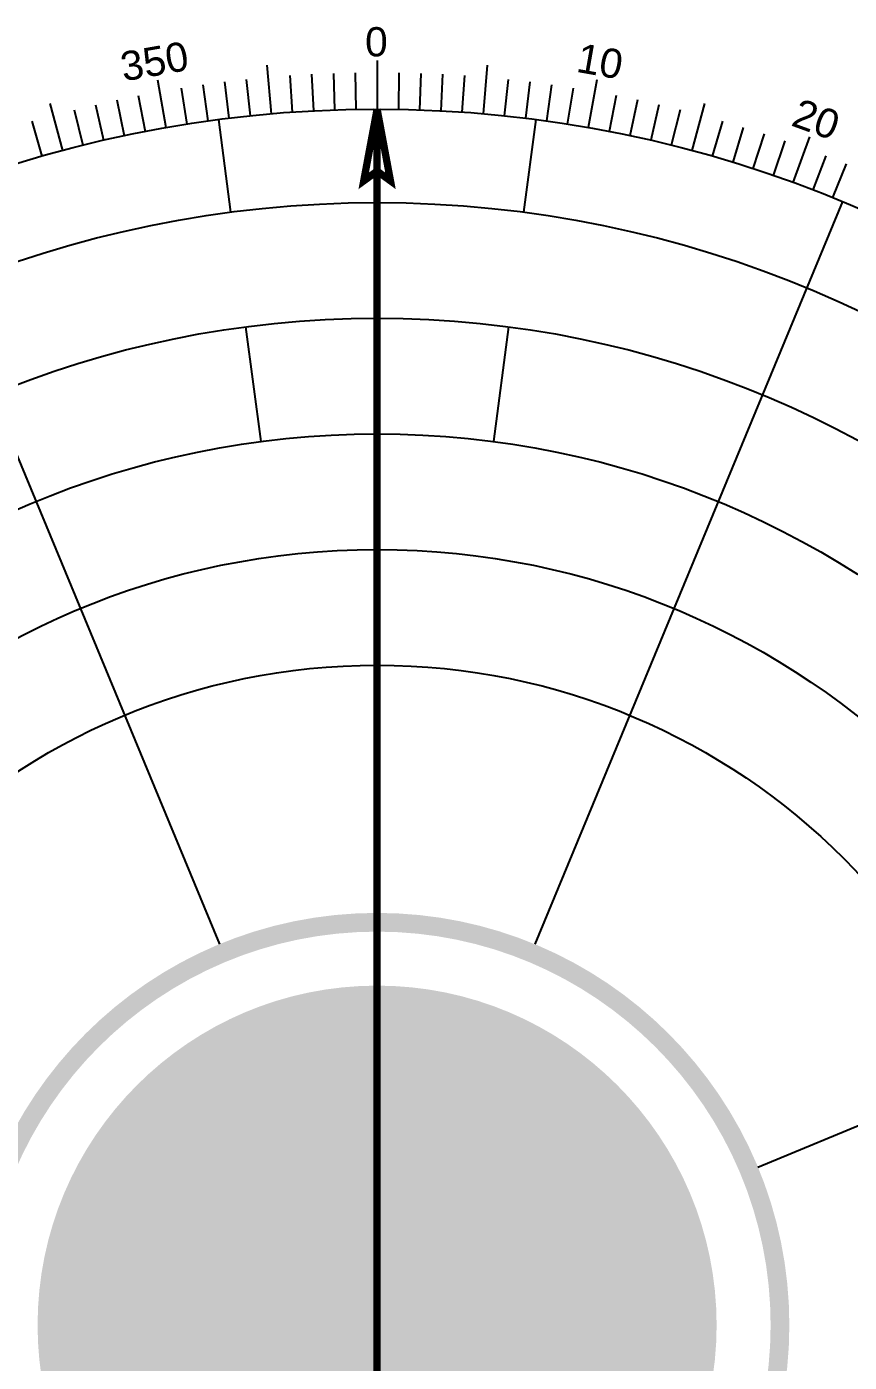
# Model space of a CAD drawing. Header units: inches. Extents: x -42 to 32733, y -42 to 2168.
# Drawn here: x -11.34 to 15.29, y -1.2 to 42.04 of the extents above; entities that cross this region are included whole.
import ezdxf

# ---------------------------------------------------------------- set-up
doc = ezdxf.new("R2010")
doc.units = ezdxf.units.IN
doc.header["$MEASUREMENT"] = 0
doc.styles.add('T1', font='arial.ttf', dxfattribs={"height": 2})

# ---------------------------------------------------------------- blocks, each defined once
blk = doc.blocks.new('HUONG')
at = {"color": 1, "const_width": 6}
for points in [[(-52695, 3492), (-52706, 3433), (-52695, 3441)], [(-52695, 3492), (-52695, 1492)], [(-52695, 3492), (-52684, 3433), (-52695, 3441)]]:
    blk.add_lwpolyline(points, dxfattribs=at)
blk = doc.blocks.new('QS1')
h = blk.add_hatch(color=8)
h.paths.add_polyline_path([(-339, 0, 1), (339, 0, 1)])
h.paths.add_polyline_path([(323.6, 0, -1), (-323.6, 0, -1)], flags=16)
h = blk.add_hatch(color=119)
h.paths.add_polyline_path([(279.2, 0, 1), (-279.2, 0, 1)])
h.paths.add_polyline_path([(0, 252.3, 1), (0, -252.3, -1), (0, 0, 1)], flags=16)
h.paths.add_polyline_path([(22, -126.2, -1), (-22, -126.2, -1)], flags=16)
h.paths.add_polyline_path([(-22, 126.2, -1), (22, 126.2, -1)], flags=0)
h = blk.add_hatch(color=60)
h.paths.add_polyline_path([(0, 252.3, 1), (0, -252.3, -1), (0, 0, 1)])
h.paths.add_polyline_path([(-22, 126.2, -1), (22, 126.2, -1)], flags=16)
at = {"color": 1}
for p, q in [((-90.6, 1036), (-87.2, 996.2)), ((0, 1040), (0, 1000)), ((90.6, 1036), (87.2, 996.2)), ((-180.6, 1024.2), (-173.6, 984.8)), ((180.6, 1024.2), (173.6, 984.8)), ((-269.2, 1004.6), (-258.8, 965.9)), ((269.2, 1004.6), (258.8, 965.9)), ((355.7, 977.3), (342, 939.7))]:
    blk.add_line(p, q, dxfattribs=at)
at = {"color": 123}
for p, q in [((-125.5, 1022.3), (-121.9, 992.5)), ((-107.7, 1024.4), (-104.5, 994.5)), ((-71.8, 1027.5), (-69.8, 997.6)), ((-53.9, 1028.6), (-52.3, 998.6)), ((-35.9, 1029.4), (-34.9, 999.4)), ((-18, 1029.8), (-17.5, 999.8)), ((18, 1029.8), (17.5, 999.8)), ((35.9, 1029.4), (34.9, 999.4)), ((53.9, 1028.6), (52.3, 998.6)), ((71.8, 1027.5), (69.8, 997.6)), ((107.7, 1024.4), (104.5, 994.5)), ((125.5, 1022.3), (121.9, 992.5)), ((-196.5, 1011.1), (-190.8, 981.6)), ((-161.1, 1017.3), (-156.4, 987.7)), ((-143.3, 1020), (-139.2, 990.3)), ((143.3, 1020), (139.2, 990.3)), ((161.1, 1017.3), (156.4, 987.7)), ((196.5, 1011.1), (190.8, 981.6)), ((-231.7, 1003.6), (-225, 974.4)), ((-214.1, 1007.5), (-207.9, 978.1)), ((214.1, 1007.5), (207.9, 978.1)), ((231.7, 1003.6), (225, 974.4)), ((-283.9, 990.1), (-275.6, 961.3)), ((-249.2, 999.4), (-241.9, 970.3)), ((249.2, 999.4), (241.9, 970.3)), ((283.9, 990.1), (275.6, 961.3)), ((301.1, 985), (292.4, 956.3)), ((318.3, 979.6), (309, 951.1)), ((335.3, 973.9), (325.6, 945.5)), ((369.1, 961.6), (358.4, 933.6)), ((385.8, 955), (374.6, 927.2))]:
    blk.add_line(p, q, dxfattribs=at)
at = {"color": 5}
for p, q in [((-130.5, 991.4), (-120.5, 915.2)), ((130.5, 991.4), (120.5, 915.2)), ((-382.7, 923.9), (-129.7, 313.2)), ((382.7, 923.9), (129.7, 313.2)), ((-108.1, 820.9), (-95.7, 726.6)), ((108.1, 820.9), (95.7, 726.6)), ((923.9, 382.7), (313.2, 129.7))]:
    blk.add_line(p, q, dxfattribs=at)
for radius in [1000, 923.1, 828, 732.9, 637.8, 542.7]:
    blk.add_circle((0, 0), radius, dxfattribs=at)
blk.add_blockref('HUONG', (52695, -2492))
at = {"color": 123, "style": 'T1'}
blk.add_text('0', height=24, dxfattribs=at).set_placement((-9.9, 1043.4))
for s, rotation, p in [('350', 10, (-208.6, 1022.7)), (' 10', 350, (153.7, 1032.4)), (' 20', 340, (330.7, 990))]:
    blk.add_text(s, height=24, rotation=rotation, dxfattribs=at).set_placement(p)
blk = doc.blocks.new('QS2')
h = blk.add_hatch(color=8)
h.paths.add_polyline_path([(-339, 0, 1), (339, 0, 1)])
h.paths.add_polyline_path([(323.6, 0, -1), (-323.6, 0, -1)], flags=16)
h = blk.add_hatch(color=119)
h.paths.add_polyline_path([(279.2, 0, 1), (-279.2, 0, 1)])
h.paths.add_polyline_path([(0, 252.3, 1), (0, -252.3, -1), (0, 0, 1)], flags=16)
h.paths.add_polyline_path([(22, -126.2, -1), (-22, -126.2, -1)], flags=16)
h.paths.add_polyline_path([(-22, 126.2, -1), (22, 126.2, -1)], flags=0)
h = blk.add_hatch(color=60)
h.paths.add_polyline_path([(0, 252.3, 1), (0, -252.3, -1), (0, 0, 1)])
h.paths.add_polyline_path([(-22, 126.2, -1), (22, 126.2, -1)], flags=16)
at = {"color": 1}
for p, q in [((-90.6, 1036), (-87.2, 996.2)), ((0, 1040), (0, 1000)), ((90.6, 1036), (87.2, 996.2)), ((-180.6, 1024.2), (-173.6, 984.8)), ((180.6, 1024.2), (173.6, 984.8)), ((-269.2, 1004.6), (-258.8, 965.9)), ((269.2, 1004.6), (258.8, 965.9)), ((355.7, 977.3), (342, 939.7))]:
    blk.add_line(p, q, dxfattribs=at)
at = {"color": 123}
for p, q in [((-125.5, 1022.3), (-121.9, 992.5)), ((-107.7, 1024.4), (-104.5, 994.5)), ((-71.8, 1027.5), (-69.8, 997.6)), ((-53.9, 1028.6), (-52.3, 998.6)), ((-35.9, 1029.4), (-34.9, 999.4)), ((-18, 1029.8), (-17.5, 999.8)), ((18, 1029.8), (17.5, 999.8)), ((35.9, 1029.4), (34.9, 999.4)), ((53.9, 1028.6), (52.3, 998.6)), ((71.8, 1027.5), (69.8, 997.6)), ((107.7, 1024.4), (104.5, 994.5)), ((125.5, 1022.3), (121.9, 992.5)), ((-196.5, 1011.1), (-190.8, 981.6)), ((-161.1, 1017.3), (-156.4, 987.7)), ((-143.3, 1020), (-139.2, 990.3)), ((143.3, 1020), (139.2, 990.3)), ((161.1, 1017.3), (156.4, 987.7)), ((196.5, 1011.1), (190.8, 981.6)), ((-231.7, 1003.6), (-225, 974.4)), ((-214.1, 1007.5), (-207.9, 978.1)), ((214.1, 1007.5), (207.9, 978.1)), ((231.7, 1003.6), (225, 974.4)), ((-283.9, 990.1), (-275.6, 961.3)), ((-249.2, 999.4), (-241.9, 970.3)), ((249.2, 999.4), (241.9, 970.3)), ((283.9, 990.1), (275.6, 961.3)), ((301.1, 985), (292.4, 956.3)), ((318.3, 979.6), (309, 951.1)), ((335.3, 973.9), (325.6, 945.5)), ((369.1, 961.6), (358.4, 933.6)), ((385.8, 955), (374.6, 927.2))]:
    blk.add_line(p, q, dxfattribs=at)
at = {"color": 5}
for p, q in [((-130.5, 991.4), (-120.5, 915.2)), ((130.5, 991.4), (120.5, 915.2)), ((-382.7, 923.9), (-129.7, 313.2)), ((382.7, 923.9), (129.7, 313.2)), ((-108.1, 820.9), (-95.7, 726.6)), ((108.1, 820.9), (95.7, 726.6)), ((923.9, 382.7), (313.2, 129.7))]:
    blk.add_line(p, q, dxfattribs=at)
for radius in [1000, 923.1, 828, 732.9, 637.8, 542.7]:
    blk.add_circle((0, 0), radius, dxfattribs=at)
blk.add_blockref('HUONG', (52695, -2492))
at = {"color": 123, "style": 'T1'}
blk.add_text('0', height=24, dxfattribs=at).set_placement((-9.9, 1043.4))
for s, rotation, p in [('350', 10, (-208.6, 1022.7)), (' 10', 350, (153.7, 1032.4)), (' 20', 340, (330.7, 990))]:
    blk.add_text(s, height=24, rotation=rotation, dxfattribs=at).set_placement(p)
blk = doc.blocks.new('QS3')
h = blk.add_hatch(color=8)
h.paths.add_polyline_path([(-339, 0, 1), (339, 0, 1)])
h.paths.add_polyline_path([(323.6, 0, -1), (-323.6, 0, -1)], flags=16)
h = blk.add_hatch(color=119)
h.paths.add_polyline_path([(279.2, 0, 1), (-279.2, 0, 1)])
h.paths.add_polyline_path([(0, 252.3, 1), (0, -252.3, -1), (0, 0, 1)], flags=16)
h.paths.add_polyline_path([(22, -126.2, -1), (-22, -126.2, -1)], flags=16)
h.paths.add_polyline_path([(-22, 126.2, -1), (22, 126.2, -1)], flags=0)
h = blk.add_hatch(color=60)
h.paths.add_polyline_path([(0, 252.3, 1), (0, -252.3, -1), (0, 0, 1)])
h.paths.add_polyline_path([(-22, 126.2, -1), (22, 126.2, -1)], flags=16)
at = {"color": 1}
for p, q in [((-90.6, 1036), (-87.2, 996.2)), ((0, 1040), (0, 1000)), ((90.6, 1036), (87.2, 996.2)), ((-180.6, 1024.2), (-173.6, 984.8)), ((180.6, 1024.2), (173.6, 984.8)), ((-269.2, 1004.6), (-258.8, 965.9)), ((269.2, 1004.6), (258.8, 965.9)), ((355.7, 977.3), (342, 939.7))]:
    blk.add_line(p, q, dxfattribs=at)
at = {"color": 123}
for p, q in [((-125.5, 1022.3), (-121.9, 992.5)), ((-107.7, 1024.4), (-104.5, 994.5)), ((-71.8, 1027.5), (-69.8, 997.6)), ((-53.9, 1028.6), (-52.3, 998.6)), ((-35.9, 1029.4), (-34.9, 999.4)), ((-18, 1029.8), (-17.5, 999.8)), ((18, 1029.8), (17.5, 999.8)), ((35.9, 1029.4), (34.9, 999.4)), ((53.9, 1028.6), (52.3, 998.6)), ((71.8, 1027.5), (69.8, 997.6)), ((107.7, 1024.4), (104.5, 994.5)), ((125.5, 1022.3), (121.9, 992.5)), ((-196.5, 1011.1), (-190.8, 981.6)), ((-161.1, 1017.3), (-156.4, 987.7)), ((-143.3, 1020), (-139.2, 990.3)), ((143.3, 1020), (139.2, 990.3)), ((161.1, 1017.3), (156.4, 987.7)), ((196.5, 1011.1), (190.8, 981.6)), ((-231.7, 1003.6), (-225, 974.4)), ((-214.1, 1007.5), (-207.9, 978.1)), ((214.1, 1007.5), (207.9, 978.1)), ((231.7, 1003.6), (225, 974.4)), ((-283.9, 990.1), (-275.6, 961.3)), ((-249.2, 999.4), (-241.9, 970.3)), ((249.2, 999.4), (241.9, 970.3)), ((283.9, 990.1), (275.6, 961.3)), ((301.1, 985), (292.4, 956.3)), ((318.3, 979.6), (309, 951.1)), ((335.3, 973.9), (325.6, 945.5)), ((369.1, 961.6), (358.4, 933.6)), ((385.8, 955), (374.6, 927.2))]:
    blk.add_line(p, q, dxfattribs=at)
at = {"color": 5}
for p, q in [((-130.5, 991.4), (-120.5, 915.2)), ((130.5, 991.4), (120.5, 915.2)), ((-382.7, 923.9), (-129.7, 313.2)), ((382.7, 923.9), (129.7, 313.2)), ((-108.1, 820.9), (-95.7, 726.6)), ((108.1, 820.9), (95.7, 726.6)), ((923.9, 382.7), (313.2, 129.7))]:
    blk.add_line(p, q, dxfattribs=at)
for radius in [1000, 923.1, 828, 732.9, 637.8, 542.7]:
    blk.add_circle((0, 0), radius, dxfattribs=at)
blk.add_blockref('HUONG', (52695, -2492))
at = {"color": 123, "style": 'T1'}
blk.add_text('0', height=24, dxfattribs=at).set_placement((-9.9, 1043.4))
for s, rotation, p in [('350', 10, (-208.6, 1022.7)), (' 10', 350, (153.7, 1032.4)), (' 20', 340, (330.7, 990))]:
    blk.add_text(s, height=24, rotation=rotation, dxfattribs=at).set_placement(p)
blk = doc.blocks.new('QS4')
h = blk.add_hatch(color=8)
h.paths.add_polyline_path([(-339, 0, 1), (339, 0, 1)])
h.paths.add_polyline_path([(323.6, 0, -1), (-323.6, 0, -1)], flags=16)
h = blk.add_hatch(color=119)
h.paths.add_polyline_path([(279.2, 0, 1), (-279.2, 0, 1)])
h.paths.add_polyline_path([(0, 252.3, 1), (0, -252.3, -1), (0, 0, 1)], flags=16)
h.paths.add_polyline_path([(22, -126.2, -1), (-22, -126.2, -1)], flags=16)
h.paths.add_polyline_path([(-22, 126.2, -1), (22, 126.2, -1)], flags=0)
h = blk.add_hatch(color=60)
h.paths.add_polyline_path([(0, 252.3, 1), (0, -252.3, -1), (0, 0, 1)])
h.paths.add_polyline_path([(-22, 126.2, -1), (22, 126.2, -1)], flags=16)
at = {"color": 1}
for p, q in [((-90.6, 1036), (-87.2, 996.2)), ((0, 1040), (0, 1000)), ((90.6, 1036), (87.2, 996.2)), ((-180.6, 1024.2), (-173.6, 984.8)), ((180.6, 1024.2), (173.6, 984.8)), ((-269.2, 1004.6), (-258.8, 965.9)), ((269.2, 1004.6), (258.8, 965.9)), ((355.7, 977.3), (342, 939.7))]:
    blk.add_line(p, q, dxfattribs=at)
at = {"color": 123}
for p, q in [((-125.5, 1022.3), (-121.9, 992.5)), ((-107.7, 1024.4), (-104.5, 994.5)), ((-71.8, 1027.5), (-69.8, 997.6)), ((-53.9, 1028.6), (-52.3, 998.6)), ((-35.9, 1029.4), (-34.9, 999.4)), ((-18, 1029.8), (-17.5, 999.8)), ((18, 1029.8), (17.5, 999.8)), ((35.9, 1029.4), (34.9, 999.4)), ((53.9, 1028.6), (52.3, 998.6)), ((71.8, 1027.5), (69.8, 997.6)), ((107.7, 1024.4), (104.5, 994.5)), ((125.5, 1022.3), (121.9, 992.5)), ((-196.5, 1011.1), (-190.8, 981.6)), ((-161.1, 1017.3), (-156.4, 987.7)), ((-143.3, 1020), (-139.2, 990.3)), ((143.3, 1020), (139.2, 990.3)), ((161.1, 1017.3), (156.4, 987.7)), ((196.5, 1011.1), (190.8, 981.6)), ((-231.7, 1003.6), (-225, 974.4)), ((-214.1, 1007.5), (-207.9, 978.1)), ((214.1, 1007.5), (207.9, 978.1)), ((231.7, 1003.6), (225, 974.4)), ((-283.9, 990.1), (-275.6, 961.3)), ((-249.2, 999.4), (-241.9, 970.3)), ((249.2, 999.4), (241.9, 970.3)), ((283.9, 990.1), (275.6, 961.3)), ((301.1, 985), (292.4, 956.3)), ((318.3, 979.6), (309, 951.1)), ((335.3, 973.9), (325.6, 945.5)), ((369.1, 961.6), (358.4, 933.6)), ((385.8, 955), (374.6, 927.2))]:
    blk.add_line(p, q, dxfattribs=at)
at = {"color": 5}
for p, q in [((-130.5, 991.4), (-120.5, 915.2)), ((130.5, 991.4), (120.5, 915.2)), ((-382.7, 923.9), (-129.7, 313.2)), ((382.7, 923.9), (129.7, 313.2)), ((-108.1, 820.9), (-95.7, 726.6)), ((108.1, 820.9), (95.7, 726.6)), ((923.9, 382.7), (313.2, 129.7))]:
    blk.add_line(p, q, dxfattribs=at)
for radius in [1000, 923.1, 828, 732.9, 637.8, 542.7]:
    blk.add_circle((0, 0), radius, dxfattribs=at)
blk.add_blockref('HUONG', (52695, -2492))
at = {"color": 123, "style": 'T1'}
blk.add_text('0', height=24, dxfattribs=at).set_placement((-9.9, 1043.4))
for s, rotation, p in [('350', 10, (-208.6, 1022.7)), (' 10', 350, (153.7, 1032.4)), (' 20', 340, (330.7, 990))]:
    blk.add_text(s, height=24, rotation=rotation, dxfattribs=at).set_placement(p)
blk = doc.blocks.new('QS5')
h = blk.add_hatch(color=8)
h.paths.add_polyline_path([(-339, 0, 1), (339, 0, 1)])
h.paths.add_polyline_path([(323.6, 0, -1), (-323.6, 0, -1)], flags=16)
h = blk.add_hatch(color=119)
h.paths.add_polyline_path([(279.2, 0, 1), (-279.2, 0, 1)])
h.paths.add_polyline_path([(0, 252.3, 1), (0, -252.3, -1), (0, 0, 1)], flags=16)
h.paths.add_polyline_path([(22, -126.2, -1), (-22, -126.2, -1)], flags=16)
h.paths.add_polyline_path([(-22, 126.2, -1), (22, 126.2, -1)], flags=0)
h = blk.add_hatch(color=60)
h.paths.add_polyline_path([(0, 252.3, 1), (0, -252.3, -1), (0, 0, 1)])
h.paths.add_polyline_path([(-22, 126.2, -1), (22, 126.2, -1)], flags=16)
at = {"color": 1}
for p, q in [((-90.6, 1036), (-87.2, 996.2)), ((0, 1040), (0, 1000)), ((90.6, 1036), (87.2, 996.2)), ((-180.6, 1024.2), (-173.6, 984.8)), ((180.6, 1024.2), (173.6, 984.8)), ((-269.2, 1004.6), (-258.8, 965.9)), ((269.2, 1004.6), (258.8, 965.9)), ((355.7, 977.3), (342, 939.7))]:
    blk.add_line(p, q, dxfattribs=at)
at = {"color": 123}
for p, q in [((-125.5, 1022.3), (-121.9, 992.5)), ((-107.7, 1024.4), (-104.5, 994.5)), ((-71.8, 1027.5), (-69.8, 997.6)), ((-53.9, 1028.6), (-52.3, 998.6)), ((-35.9, 1029.4), (-34.9, 999.4)), ((-18, 1029.8), (-17.5, 999.8)), ((18, 1029.8), (17.5, 999.8)), ((35.9, 1029.4), (34.9, 999.4)), ((53.9, 1028.6), (52.3, 998.6)), ((71.8, 1027.5), (69.8, 997.6)), ((107.7, 1024.4), (104.5, 994.5)), ((125.5, 1022.3), (121.9, 992.5)), ((-196.5, 1011.1), (-190.8, 981.6)), ((-161.1, 1017.3), (-156.4, 987.7)), ((-143.3, 1020), (-139.2, 990.3)), ((143.3, 1020), (139.2, 990.3)), ((161.1, 1017.3), (156.4, 987.7)), ((196.5, 1011.1), (190.8, 981.6)), ((-231.7, 1003.6), (-225, 974.4)), ((-214.1, 1007.5), (-207.9, 978.1)), ((214.1, 1007.5), (207.9, 978.1)), ((231.7, 1003.6), (225, 974.4)), ((-283.9, 990.1), (-275.6, 961.3)), ((-249.2, 999.4), (-241.9, 970.3)), ((249.2, 999.4), (241.9, 970.3)), ((283.9, 990.1), (275.6, 961.3)), ((301.1, 985), (292.4, 956.3)), ((318.3, 979.6), (309, 951.1)), ((335.3, 973.9), (325.6, 945.5)), ((369.1, 961.6), (358.4, 933.6)), ((385.8, 955), (374.6, 927.2))]:
    blk.add_line(p, q, dxfattribs=at)
at = {"color": 5}
for p, q in [((-130.5, 991.4), (-120.5, 915.2)), ((130.5, 991.4), (120.5, 915.2)), ((-382.7, 923.9), (-129.7, 313.2)), ((382.7, 923.9), (129.7, 313.2)), ((-108.1, 820.9), (-95.7, 726.6)), ((108.1, 820.9), (95.7, 726.6)), ((923.9, 382.7), (313.2, 129.7))]:
    blk.add_line(p, q, dxfattribs=at)
for radius in [1000, 923.1, 828, 732.9, 637.8, 542.7]:
    blk.add_circle((0, 0), radius, dxfattribs=at)
blk.add_blockref('HUONG', (52695, -2492))
at = {"color": 123, "style": 'T1'}
blk.add_text('0', height=24, dxfattribs=at).set_placement((-9.9, 1043.4))
for s, rotation, p in [('350', 10, (-208.6, 1022.7)), (' 10', 350, (153.7, 1032.4)), (' 20', 340, (330.7, 990))]:
    blk.add_text(s, height=24, rotation=rotation, dxfattribs=at).set_placement(p)
blk = doc.blocks.new('QS6')
h = blk.add_hatch(color=8)
h.paths.add_polyline_path([(-339, 0, 1), (339, 0, 1)])
h.paths.add_polyline_path([(323.6, 0, -1), (-323.6, 0, -1)], flags=16)
h = blk.add_hatch(color=119)
h.paths.add_polyline_path([(279.2, 0, 1), (-279.2, 0, 1)])
h.paths.add_polyline_path([(0, 252.3, 1), (0, -252.3, -1), (0, 0, 1)], flags=16)
h.paths.add_polyline_path([(22, -126.2, -1), (-22, -126.2, -1)], flags=16)
h.paths.add_polyline_path([(-22, 126.2, -1), (22, 126.2, -1)], flags=0)
h = blk.add_hatch(color=60)
h.paths.add_polyline_path([(0, 252.3, 1), (0, -252.3, -1), (0, 0, 1)])
h.paths.add_polyline_path([(-22, 126.2, -1), (22, 126.2, -1)], flags=16)
at = {"color": 1}
for p, q in [((-90.6, 1036), (-87.2, 996.2)), ((0, 1040), (0, 1000)), ((90.6, 1036), (87.2, 996.2)), ((-180.6, 1024.2), (-173.6, 984.8)), ((180.6, 1024.2), (173.6, 984.8)), ((-269.2, 1004.6), (-258.8, 965.9)), ((269.2, 1004.6), (258.8, 965.9)), ((355.7, 977.3), (342, 939.7))]:
    blk.add_line(p, q, dxfattribs=at)
at = {"color": 123}
for p, q in [((-125.5, 1022.3), (-121.9, 992.5)), ((-107.7, 1024.4), (-104.5, 994.5)), ((-71.8, 1027.5), (-69.8, 997.6)), ((-53.9, 1028.6), (-52.3, 998.6)), ((-35.9, 1029.4), (-34.9, 999.4)), ((-18, 1029.8), (-17.5, 999.8)), ((18, 1029.8), (17.5, 999.8)), ((35.9, 1029.4), (34.9, 999.4)), ((53.9, 1028.6), (52.3, 998.6)), ((71.8, 1027.5), (69.8, 997.6)), ((107.7, 1024.4), (104.5, 994.5)), ((125.5, 1022.3), (121.9, 992.5)), ((-196.5, 1011.1), (-190.8, 981.6)), ((-161.1, 1017.3), (-156.4, 987.7)), ((-143.3, 1020), (-139.2, 990.3)), ((143.3, 1020), (139.2, 990.3)), ((161.1, 1017.3), (156.4, 987.7)), ((196.5, 1011.1), (190.8, 981.6)), ((-231.7, 1003.6), (-225, 974.4)), ((-214.1, 1007.5), (-207.9, 978.1)), ((214.1, 1007.5), (207.9, 978.1)), ((231.7, 1003.6), (225, 974.4)), ((-283.9, 990.1), (-275.6, 961.3)), ((-249.2, 999.4), (-241.9, 970.3)), ((249.2, 999.4), (241.9, 970.3)), ((283.9, 990.1), (275.6, 961.3)), ((301.1, 985), (292.4, 956.3)), ((318.3, 979.6), (309, 951.1)), ((335.3, 973.9), (325.6, 945.5)), ((369.1, 961.6), (358.4, 933.6)), ((385.8, 955), (374.6, 927.2))]:
    blk.add_line(p, q, dxfattribs=at)
at = {"color": 5}
for p, q in [((-130.5, 991.4), (-120.5, 915.2)), ((130.5, 991.4), (120.5, 915.2)), ((-382.7, 923.9), (-129.7, 313.2)), ((382.7, 923.9), (129.7, 313.2)), ((-108.1, 820.9), (-95.7, 726.6)), ((108.1, 820.9), (95.7, 726.6)), ((923.9, 382.7), (313.2, 129.7))]:
    blk.add_line(p, q, dxfattribs=at)
for radius in [1000, 923.1, 828, 732.9, 637.8, 542.7]:
    blk.add_circle((0, 0), radius, dxfattribs=at)
blk.add_blockref('HUONG', (52695, -2492))
at = {"color": 123, "style": 'T1'}
blk.add_text('0', height=24, dxfattribs=at).set_placement((-9.9, 1043.4))
for s, rotation, p in [('350', 10, (-208.6, 1022.7)), (' 10', 350, (153.7, 1032.4)), (' 20', 340, (330.7, 990))]:
    blk.add_text(s, height=24, rotation=rotation, dxfattribs=at).set_placement(p)
blk = doc.blocks.new('QS7')
h = blk.add_hatch(color=8)
h.paths.add_polyline_path([(-339, 0, 1), (339, 0, 1)])
h.paths.add_polyline_path([(323.6, 0, -1), (-323.6, 0, -1)], flags=16)
h = blk.add_hatch(color=119)
h.paths.add_polyline_path([(279.2, 0, 1), (-279.2, 0, 1)])
h.paths.add_polyline_path([(0, 252.3, 1), (0, -252.3, -1), (0, 0, 1)], flags=16)
h.paths.add_polyline_path([(22, -126.2, -1), (-22, -126.2, -1)], flags=16)
h.paths.add_polyline_path([(-22, 126.2, -1), (22, 126.2, -1)], flags=0)
h = blk.add_hatch(color=60)
h.paths.add_polyline_path([(0, 252.3, 1), (0, -252.3, -1), (0, 0, 1)])
h.paths.add_polyline_path([(-22, 126.2, -1), (22, 126.2, -1)], flags=16)
at = {"color": 1}
for p, q in [((-90.6, 1036), (-87.2, 996.2)), ((0, 1040), (0, 1000)), ((90.6, 1036), (87.2, 996.2)), ((-180.6, 1024.2), (-173.6, 984.8)), ((180.6, 1024.2), (173.6, 984.8)), ((-269.2, 1004.6), (-258.8, 965.9)), ((269.2, 1004.6), (258.8, 965.9)), ((355.7, 977.3), (342, 939.7))]:
    blk.add_line(p, q, dxfattribs=at)
at = {"color": 123}
for p, q in [((-125.5, 1022.3), (-121.9, 992.5)), ((-107.7, 1024.4), (-104.5, 994.5)), ((-71.8, 1027.5), (-69.8, 997.6)), ((-53.9, 1028.6), (-52.3, 998.6)), ((-35.9, 1029.4), (-34.9, 999.4)), ((-18, 1029.8), (-17.5, 999.8)), ((18, 1029.8), (17.5, 999.8)), ((35.9, 1029.4), (34.9, 999.4)), ((53.9, 1028.6), (52.3, 998.6)), ((71.8, 1027.5), (69.8, 997.6)), ((107.7, 1024.4), (104.5, 994.5)), ((125.5, 1022.3), (121.9, 992.5)), ((-196.5, 1011.1), (-190.8, 981.6)), ((-161.1, 1017.3), (-156.4, 987.7)), ((-143.3, 1020), (-139.2, 990.3)), ((143.3, 1020), (139.2, 990.3)), ((161.1, 1017.3), (156.4, 987.7)), ((196.5, 1011.1), (190.8, 981.6)), ((-231.7, 1003.6), (-225, 974.4)), ((-214.1, 1007.5), (-207.9, 978.1)), ((214.1, 1007.5), (207.9, 978.1)), ((231.7, 1003.6), (225, 974.4)), ((-283.9, 990.1), (-275.6, 961.3)), ((-249.2, 999.4), (-241.9, 970.3)), ((249.2, 999.4), (241.9, 970.3)), ((283.9, 990.1), (275.6, 961.3)), ((301.1, 985), (292.4, 956.3)), ((318.3, 979.6), (309, 951.1)), ((335.3, 973.9), (325.6, 945.5)), ((369.1, 961.6), (358.4, 933.6)), ((385.8, 955), (374.6, 927.2))]:
    blk.add_line(p, q, dxfattribs=at)
at = {"color": 5}
for p, q in [((-130.5, 991.4), (-120.5, 915.2)), ((130.5, 991.4), (120.5, 915.2)), ((-382.7, 923.9), (-129.7, 313.2)), ((382.7, 923.9), (129.7, 313.2)), ((-108.1, 820.9), (-95.7, 726.6)), ((108.1, 820.9), (95.7, 726.6)), ((923.9, 382.7), (313.2, 129.7))]:
    blk.add_line(p, q, dxfattribs=at)
for radius in [1000, 923.1, 828, 732.9, 637.8, 542.7]:
    blk.add_circle((0, 0), radius, dxfattribs=at)
blk.add_blockref('HUONG', (52695, -2492))
at = {"color": 123, "style": 'T1'}
blk.add_text('0', height=24, dxfattribs=at).set_placement((-9.9, 1043.4))
for s, rotation, p in [('350', 10, (-208.6, 1022.7)), (' 10', 350, (153.7, 1032.4)), (' 20', 340, (330.7, 990))]:
    blk.add_text(s, height=24, rotation=rotation, dxfattribs=at).set_placement(p)
blk = doc.blocks.new('QS8')
h = blk.add_hatch(color=8)
h.paths.add_polyline_path([(-339, 0, 1), (339, 0, 1)])
h.paths.add_polyline_path([(323.6, 0, -1), (-323.6, 0, -1)], flags=16)
h = blk.add_hatch(color=119)
h.paths.add_polyline_path([(279.2, 0, 1), (-279.2, 0, 1)])
h.paths.add_polyline_path([(0, 252.3, 1), (0, -252.3, -1), (0, 0, 1)], flags=16)
h.paths.add_polyline_path([(22, -126.2, -1), (-22, -126.2, -1)], flags=16)
h.paths.add_polyline_path([(-22, 126.2, -1), (22, 126.2, -1)], flags=0)
h = blk.add_hatch(color=60)
h.paths.add_polyline_path([(0, 252.3, 1), (0, -252.3, -1), (0, 0, 1)])
h.paths.add_polyline_path([(-22, 126.2, -1), (22, 126.2, -1)], flags=16)
at = {"color": 1}
for p, q in [((-90.6, 1036), (-87.2, 996.2)), ((0, 1040), (0, 1000)), ((90.6, 1036), (87.2, 996.2)), ((-180.6, 1024.2), (-173.6, 984.8)), ((180.6, 1024.2), (173.6, 984.8)), ((-269.2, 1004.6), (-258.8, 965.9)), ((269.2, 1004.6), (258.8, 965.9)), ((355.7, 977.3), (342, 939.7))]:
    blk.add_line(p, q, dxfattribs=at)
at = {"color": 123}
for p, q in [((-125.5, 1022.3), (-121.9, 992.5)), ((-107.7, 1024.4), (-104.5, 994.5)), ((-71.8, 1027.5), (-69.8, 997.6)), ((-53.9, 1028.6), (-52.3, 998.6)), ((-35.9, 1029.4), (-34.9, 999.4)), ((-18, 1029.8), (-17.5, 999.8)), ((18, 1029.8), (17.5, 999.8)), ((35.9, 1029.4), (34.9, 999.4)), ((53.9, 1028.6), (52.3, 998.6)), ((71.8, 1027.5), (69.8, 997.6)), ((107.7, 1024.4), (104.5, 994.5)), ((125.5, 1022.3), (121.9, 992.5)), ((-196.5, 1011.1), (-190.8, 981.6)), ((-161.1, 1017.3), (-156.4, 987.7)), ((-143.3, 1020), (-139.2, 990.3)), ((143.3, 1020), (139.2, 990.3)), ((161.1, 1017.3), (156.4, 987.7)), ((196.5, 1011.1), (190.8, 981.6)), ((-231.7, 1003.6), (-225, 974.4)), ((-214.1, 1007.5), (-207.9, 978.1)), ((214.1, 1007.5), (207.9, 978.1)), ((231.7, 1003.6), (225, 974.4)), ((-283.9, 990.1), (-275.6, 961.3)), ((-249.2, 999.4), (-241.9, 970.3)), ((249.2, 999.4), (241.9, 970.3)), ((283.9, 990.1), (275.6, 961.3)), ((301.1, 985), (292.4, 956.3)), ((318.3, 979.6), (309, 951.1)), ((335.3, 973.9), (325.6, 945.5)), ((369.1, 961.6), (358.4, 933.6)), ((385.8, 955), (374.6, 927.2))]:
    blk.add_line(p, q, dxfattribs=at)
at = {"color": 5}
for p, q in [((-130.5, 991.4), (-120.5, 915.2)), ((130.5, 991.4), (120.5, 915.2)), ((-382.7, 923.9), (-129.7, 313.2)), ((382.7, 923.9), (129.7, 313.2)), ((-108.1, 820.9), (-95.7, 726.6)), ((108.1, 820.9), (95.7, 726.6)), ((923.9, 382.7), (313.2, 129.7))]:
    blk.add_line(p, q, dxfattribs=at)
for radius in [1000, 923.1, 828, 732.9, 637.8, 542.7]:
    blk.add_circle((0, 0), radius, dxfattribs=at)
blk.add_blockref('HUONG', (52695, -2492))
at = {"color": 123, "style": 'T1'}
blk.add_text('0', height=24, dxfattribs=at).set_placement((-9.9, 1043.4))
for s, rotation, p in [('350', 10, (-208.6, 1022.7)), (' 10', 350, (153.7, 1032.4)), (' 20', 340, (330.7, 990))]:
    blk.add_text(s, height=24, rotation=rotation, dxfattribs=at).set_placement(p)
blk = doc.blocks.new('QS9')
h = blk.add_hatch(color=8)
h.paths.add_polyline_path([(-339, 0, 1), (339, 0, 1)])
h.paths.add_polyline_path([(323.6, 0, -1), (-323.6, 0, -1)], flags=16)
h = blk.add_hatch(color=119)
h.paths.add_polyline_path([(279.2, 0, 1), (-279.2, 0, 1)])
h.paths.add_polyline_path([(0, 252.3, 1), (0, -252.3, -1), (0, 0, 1)], flags=16)
h.paths.add_polyline_path([(22, -126.2, -1), (-22, -126.2, -1)], flags=16)
h.paths.add_polyline_path([(-22, 126.2, -1), (22, 126.2, -1)], flags=0)
h = blk.add_hatch(color=60)
h.paths.add_polyline_path([(0, 252.3, 1), (0, -252.3, -1), (0, 0, 1)])
h.paths.add_polyline_path([(-22, 126.2, -1), (22, 126.2, -1)], flags=16)
at = {"color": 1}
for p, q in [((-90.6, 1036), (-87.2, 996.2)), ((0, 1040), (0, 1000)), ((90.6, 1036), (87.2, 996.2)), ((-180.6, 1024.2), (-173.6, 984.8)), ((180.6, 1024.2), (173.6, 984.8)), ((-269.2, 1004.6), (-258.8, 965.9)), ((269.2, 1004.6), (258.8, 965.9)), ((355.7, 977.3), (342, 939.7))]:
    blk.add_line(p, q, dxfattribs=at)
at = {"color": 123}
for p, q in [((-125.5, 1022.3), (-121.9, 992.5)), ((-107.7, 1024.4), (-104.5, 994.5)), ((-71.8, 1027.5), (-69.8, 997.6)), ((-53.9, 1028.6), (-52.3, 998.6)), ((-35.9, 1029.4), (-34.9, 999.4)), ((-18, 1029.8), (-17.5, 999.8)), ((18, 1029.8), (17.5, 999.8)), ((35.9, 1029.4), (34.9, 999.4)), ((53.9, 1028.6), (52.3, 998.6)), ((71.8, 1027.5), (69.8, 997.6)), ((107.7, 1024.4), (104.5, 994.5)), ((125.5, 1022.3), (121.9, 992.5)), ((-196.5, 1011.1), (-190.8, 981.6)), ((-161.1, 1017.3), (-156.4, 987.7)), ((-143.3, 1020), (-139.2, 990.3)), ((143.3, 1020), (139.2, 990.3)), ((161.1, 1017.3), (156.4, 987.7)), ((196.5, 1011.1), (190.8, 981.6)), ((-231.7, 1003.6), (-225, 974.4)), ((-214.1, 1007.5), (-207.9, 978.1)), ((214.1, 1007.5), (207.9, 978.1)), ((231.7, 1003.6), (225, 974.4)), ((-283.9, 990.1), (-275.6, 961.3)), ((-249.2, 999.4), (-241.9, 970.3)), ((249.2, 999.4), (241.9, 970.3)), ((283.9, 990.1), (275.6, 961.3)), ((301.1, 985), (292.4, 956.3)), ((318.3, 979.6), (309, 951.1)), ((335.3, 973.9), (325.6, 945.5)), ((369.1, 961.6), (358.4, 933.6)), ((385.8, 955), (374.6, 927.2))]:
    blk.add_line(p, q, dxfattribs=at)
at = {"color": 5}
for p, q in [((-130.5, 991.4), (-120.5, 915.2)), ((130.5, 991.4), (120.5, 915.2)), ((-382.7, 923.9), (-129.7, 313.2)), ((382.7, 923.9), (129.7, 313.2)), ((-108.1, 820.9), (-95.7, 726.6)), ((108.1, 820.9), (95.7, 726.6)), ((923.9, 382.7), (313.2, 129.7))]:
    blk.add_line(p, q, dxfattribs=at)
for radius in [1000, 923.1, 828, 732.9, 637.8, 542.7]:
    blk.add_circle((0, 0), radius, dxfattribs=at)
blk.add_blockref('HUONG', (52695, -2492))
at = {"color": 123, "style": 'T1'}
blk.add_text('0', height=24, dxfattribs=at).set_placement((-9.9, 1043.4))
for s, rotation, p in [('350', 10, (-208.6, 1022.7)), (' 10', 350, (153.7, 1032.4)), (' 20', 340, (330.7, 990))]:
    blk.add_text(s, height=24, rotation=rotation, dxfattribs=at).set_placement(p)

msp = doc.modelspace()

# ---------------------------------------------------------------- block references
at = {"xscale": 0.03937007874015748, "yscale": 0.03937007874015748, "zscale": 0.03937007874015748}
for name in ['QS1', 'QS2', 'QS3', 'QS4', 'QS5', 'QS6', 'QS7', 'QS8', 'QS9']:
    msp.add_blockref(name, (0, 0), dxfattribs=at)

doc.saveas('drawing.dxf')
